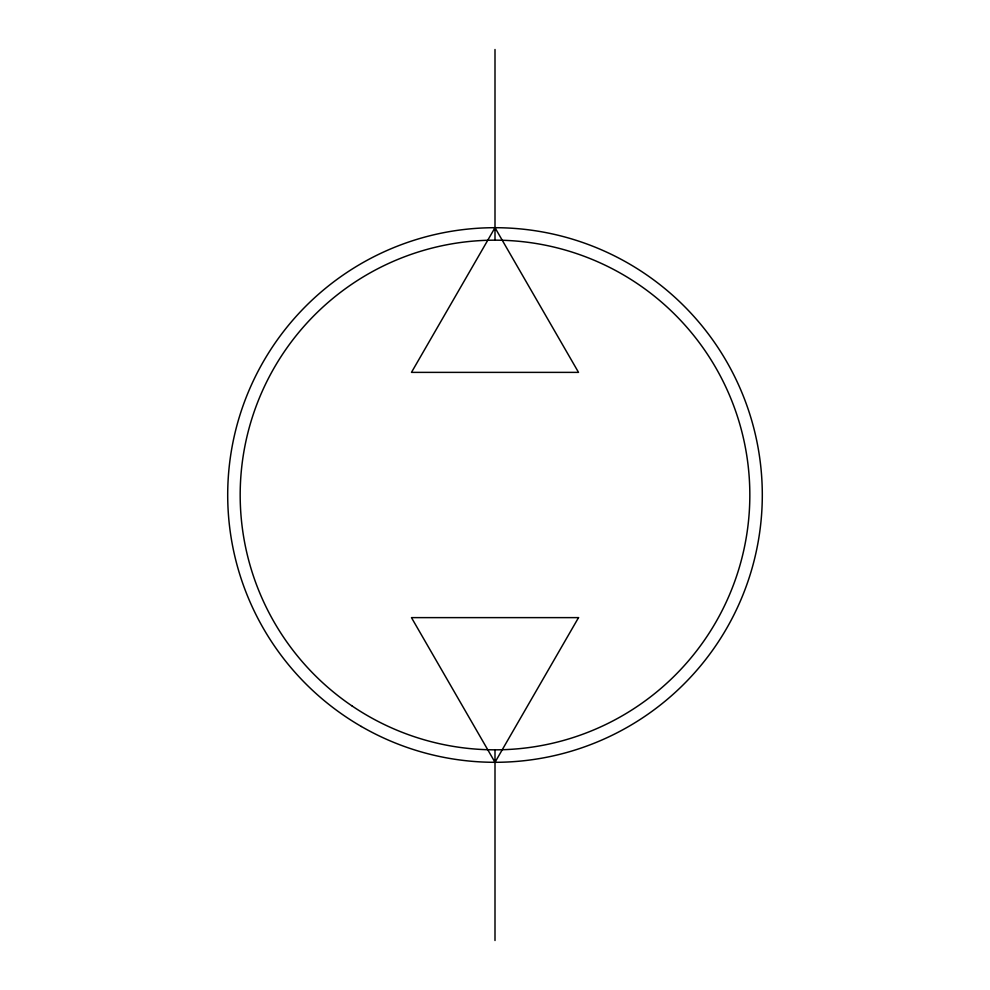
<?xml version="1.0" encoding="UTF-8"?>
<svg xmlns="http://www.w3.org/2000/svg" width="990" height="990" viewBox="0 0 990 990"><rect width="100%" height="100%" fill="white"/><g stroke="black" fill="none" stroke-linecap="round" stroke-linejoin="round"><path stroke-width="1.49" d="M495 49.5L495 240.174M495 749.826L495 940.5M495 227.7L411.469 372.376L578.531 372.376L495 227.7M578.531 617.624L495 762.3L411.469 617.624L578.531 617.624M361.35 726.487A267.3 267.3 0 0 0 762.3 495A267.3 267.3 0 0 0 361.35 263.513A267.3 267.3 0 0 0 361.35 726.487M352.168 706.031A254.826 254.826 0 0 0 749.183 513.179A254.826 254.826 0 0 0 383.65 265.79A254.826 254.826 0 0 0 352.168 706.031"/></g></svg>
